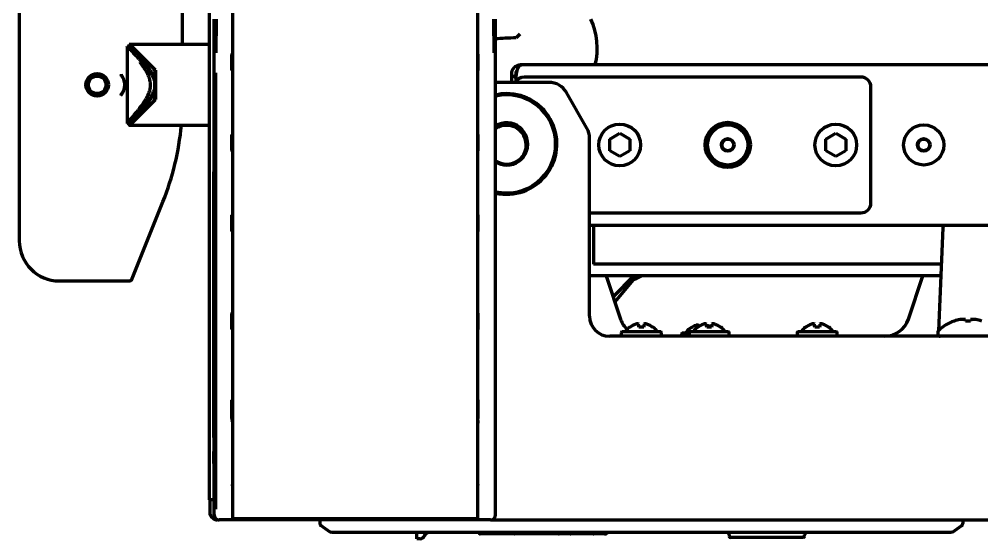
# Model space of a CAD drawing. Header units: inches. Extents: x -3055 to 7244, y 299 to 5591.
# Drawn here: x 2760.3 to 2951.9, y 373.9 to 477.2 of the extents above; entities that cross this region are included whole.
import ezdxf

# ---------------------------------------------------------------- set-up
doc = ezdxf.new("R2010")
doc.units = ezdxf.units.IN

msp = doc.modelspace()

# ---------------------------------------------------------------- linework, layer by layer
at = {"linetype": 'Continuous', "lineweight": 70}
for p, q in [((2802.74, 566.44), (2802.74, 379.64)), ((2851.49, 566.44), (2851.49, 379.64)), ((2760.32, 505.14), (2760.32, 433.12)), ((2792.82, 472.14), (2792.82, 505.14)), ((2798.12, 478.91), (2798.12, 381.64)), ((2799.12, 470.5), (2799.12, 477.18)), ((2799.48, 470.5), (2799.55, 477.18)), ((2854.69, 477.18), (2854.76, 470.5)), ((2855.12, 470.5), (2855.12, 477.18)), ((2781.82, 471.73), (2781.82, 456.54)), ((2782.32, 472.14), (2782.22, 472.14)), ((2787.42, 467.04), (2782.32, 472.14)), ((2798.12, 472.14), (2782.32, 472.14)), ((2787.02, 467.43), (2782.32, 472.14)), ((2802.65, 467.87), (2802.65, 469.41)), ((2851.59, 469.41), (2851.59, 467.87)), ((2855.12, 466.5), (2855.12, 470.5)), ((2860.18, 468.12), (2860.34, 468.12)), ((2860.37, 468.12), (2860.29, 468.12)), ((3628.86, 468.12), (2860.38, 468.12)), ((2787.32, 465.26), (2787.32, 466.14)), ((2787.42, 467.04), (2787.42, 461.24)), ((2799.12, 378.64), (2799.12, 466.5)), ((2799.46, 379.76), (2799.46, 466.5)), ((2855.12, 378.64), (2855.12, 466.5)), ((2858.32, 464.64), (2858.32, 465.69)), ((2859.12, 465.43), (2859.12, 465.97)), ((2927.82, 465.69), (2860.82, 465.69)), ((2787.32, 463.57), (2787.32, 464.7)), ((2865.74, 464.64), (2855.12, 464.64)), ((2859.12, 465.42), (2859.12, 464.74)), ((2929.82, 440.69), (2929.82, 463.69)), ((2787.32, 462.14), (2787.32, 463.01)), ((2873.28, 455.56), (2869.2, 462.64)), ((2782.32, 456.14), (2787.42, 461.24)), ((2782.32, 456.14), (2787.02, 460.84)), ((2782.22, 456.14), (2782.32, 456.14)), ((2782.32, 456.14), (2798.12, 456.14)), ((2877.82, 453.34), (2879.82, 454.5)), ((2879.82, 454.5), (2881.82, 453.34)), ((2920.82, 453.34), (2922.82, 454.5)), ((2922.82, 454.5), (2924.82, 453.34)), ((2802.65, 451.87), (2802.65, 453.41)), ((2851.59, 453.41), (2851.59, 451.87)), ((2873.82, 418.14), (2873.82, 453.56)), ((2877.82, 451.03), (2877.82, 453.34)), ((2881.82, 453.34), (2881.82, 451.03)), ((2920.82, 451.03), (2920.82, 453.34)), ((2924.82, 453.34), (2924.82, 451.03)), ((2879.82, 449.88), (2877.82, 451.03)), ((2881.82, 451.03), (2879.82, 449.88)), ((2922.82, 449.88), (2920.82, 451.03)), ((2924.82, 451.03), (2922.82, 449.88)), ((2799.01, 394.04), (2799.01, 446.86)), ((2782.81, 425.61), (2788.92, 440.87)), ((2873.82, 438.69), (2927.82, 438.69)), ((2802.65, 435.87), (2802.65, 437.41)), ((2851.59, 437.41), (2851.59, 435.87)), ((2873.83, 436.25), (3628.86, 436.25)), ((2874.62, 436.25), (2874.62, 430.69)), ((2944.12, 435.7), (2943.23, 415.24)), ((2874.62, 430.69), (2874.62, 428.49)), ((2943.81, 428.49), (2874.62, 428.49)), ((2943.71, 426.14), (2873.83, 426.14)), ((2877.11, 426.14), (2879.98, 417.55)), ((2882.62, 426.14), (2878.49, 422.01)), ((2883.14, 426.14), (2878.83, 420.99)), ((2937.26, 417.55), (2940.13, 426.14)), ((2768.31, 425.14), (2782.12, 425.14)), ((2802.65, 416.37), (2802.65, 417.91)), ((2851.59, 417.91), (2851.59, 416.37)), ((2881.79, 415.93), (2881.75, 415.93)), ((2886.49, 415.93), (2886.44, 415.93)), ((2893.79, 415.68), (2893.75, 415.68)), ((2895.29, 415.93), (2895.25, 415.93)), ((2895.6, 416.15), (2895.58, 416.32)), ((2899.99, 415.93), (2899.94, 415.93)), ((2916.79, 415.93), (2916.75, 415.93)), ((2921.49, 415.93), (2921.44, 415.93)), ((2946.37, 417.16), (2946.37, 417.18)), ((2948.62, 417.16), (2948.62, 417.48)), ((2949.62, 417.48), (2949.62, 417.16)), ((3617.12, 414.14), (2877.82, 414.14)), ((2880.12, 414.79), (2880.12, 414.39)), ((2887.97, 415.04), (2880.27, 415.04)), ((2888.12, 414.39), (2888.12, 414.79)), ((2892.12, 414.54), (2892.12, 414.14)), ((2893.62, 414.79), (2892.27, 414.79)), ((2893.62, 414.79), (2893.62, 414.39)), ((2901.47, 415.04), (2893.77, 415.04)), ((2901.62, 414.39), (2901.62, 414.79)), ((2915.12, 414.79), (2915.12, 414.39)), ((2922.97, 415.04), (2915.27, 415.04)), ((2923.12, 414.39), (2923.12, 414.79)), ((2943.12, 414.93), (2943.12, 414.64)), ((2943.19, 414.38), (2943.18, 414.14)), ((2802.65, 397.77), (2802.65, 400.62)), ((2851.59, 400.62), (2851.59, 397.77)), ((2802.74, 397.27), (2802.65, 397.37)), ((2799.12, 386.39), (2799.03, 391.21)), ((2799.12, 381.64), (2798.12, 381.64)), ((2798.24, 381.64), (2798.24, 379.05)), ((2802.74, 379.64), (2802.74, 377.84)), ((2851.49, 379.64), (2851.49, 377.84)), ((2798.54, 378.34), (2798.95, 377.93)), ((2799.84, 377.64), (2799.66, 377.64)), ((2799.84, 377.64), (2800.12, 377.64)), ((2854.12, 377.64), (2800.12, 377.64)), ((2851.49, 377.84), (2802.74, 377.84)), ((2820.12, 377.64), (2820.12, 376.9)), ((2854.13, 377.64), (3687.12, 377.64)), ((2948.12, 377.64), (2948.12, 376.9)), ((2822.19, 375.22), (2820.34, 376.49)), ((2946.05, 375.22), (2947.9, 376.49)), ((2824.12, 375.14), (2822.47, 375.14)), ((2944.12, 375.14), (2824.12, 375.14)), ((2839.42, 374.87), (2839.42, 375.14)), ((2839.42, 374.15), (2839.42, 374.87)), ((2839.42, 373.89), (2839.42, 374.15)), ((2840.06, 373.89), (2839.42, 373.89)), ((2840.99, 374.51), (2841.03, 374.59)), ((2841.02, 374.58), (2840.99, 374.51)), ((2855.64, 374.84), (2852.08, 374.84)), ((2858.85, 374.84), (2855.64, 374.84)), ((2862.59, 374.84), (2858.85, 374.84)), ((2863.79, 374.84), (2862.59, 374.84)), ((2867.78, 374.84), (2863.79, 374.84)), ((2869.93, 374.84), (2867.78, 374.84)), ((2874.68, 374.84), (2869.93, 374.84)), ((2876.82, 374.84), (2874.68, 374.84)), ((2901.62, 374.64), (2901.62, 374.39)), ((2916.37, 374.14), (2901.87, 374.14)), ((2916.62, 374.39), (2916.62, 374.64)), ((2945.76, 375.14), (2944.12, 375.14))]:
    msp.add_line(p, q, dxfattribs=at)
for centre, radius in [((2775.82, 464.14), 2.25), ((2775.82, 464.14), 1.75), ((2879.82, 452.19), 4.15), ((2901.32, 452.19), 4.5), ((2901.32, 452.19), 4), ((2922.82, 452.19), 4.15), ((2940.32, 452.19), 4), ((2901.32, 452.19), 1.25), ((2901.32, 452.19), 1.15), ((2940.32, 452.19), 1.25), ((2940.32, 452.19), 1.15)]:
    msp.add_circle(centre, radius, dxfattribs=at)
for centre, radius, start, end in [((2861.67, 471.39), 13.69, 346.2213, 25.1489), ((2860.82, 463.69), 2, 90, 151.6402), ((2863.12, 465.42), 4, 166.8963, 180), ((2927.82, 463.69), 2, 0, 90), ((2865.74, 460.64), 4, 30, 90), ((2857.32, 452.39), 10, 90, 102.7125), ((2857.32, 452.39), 10, 257.2931, 90), ((2857.32, 452.39), 9.75, 0, 103.0444), ((2738.32, 461.11), 54.5, 338.1986, 354.7602), ((2857.32, 452.39), 4.2, 270, 121.5844), ((2857.32, 452.39), 4, 270, 123.3619), ((2857.32, 452.19), 3.9, 331.2731, 124.335), ((2869.82, 453.56), 4, 0, 30), ((2857.32, 452.39), 9.75, 256.9556, 0), ((2901.32, 452.19), 4.5, 0, 13.2863), ((2857.32, 452.39), 4, 236.6325, 270), ((2857.32, 452.39), 4.2, 238.41, 270), ((2927.82, 440.69), 2, 270, 0), ((2945.62, 435.64), 1.5, 155.9613, 177.5), ((2877.82, 418.14), 4, 180, 270), ((2884.72, 419.14), 5, 198.4841, 226.8066), ((2884.12, 413.04), 3.74, 129.3791, 147.6759), ((2884.12, 413.04), 3.74, 32.3241, 50.6111), ((2896.12, 412.79), 3.74, 129.3791, 147.6759), ((2897.62, 413.04), 3.74, 129.3791, 147.6759), ((2897.62, 413.04), 3.74, 32.3241, 50.6111), ((2919.12, 413.04), 3.74, 129.3791, 147.6759), ((2919.12, 413.04), 3.74, 32.3241, 50.6111), ((2932.52, 419.14), 5, 270, 341.5159), ((2949.12, 409.19), 8.45, 108.9925, 133.7747), ((2949.12, 409.19), 8.44, 100.6622, 109.0271), ((2949.12, 409.19), 7.99, 86.4122, 93.5878), ((2949.12, 409.19), 8.44, 70.9729, 79.3378), ((2880.4, 414.79), 0.283, 118.0725, 180), ((2880.4, 414.39), 0.283, 180, 241.9275), ((2887.84, 414.79), 0.283, 0, 61.9275), ((2887.84, 414.39), 0.283, 298.0725, 0), ((2892.4, 414.54), 0.283, 118.0725, 180), ((2893.9, 414.79), 0.283, 118.0725, 180), ((2893.9, 414.39), 0.283, 180, 241.9275), ((2901.34, 414.79), 0.283, 0, 61.9275), ((2901.34, 414.39), 0.283, 298.0725, 0), ((2915.4, 414.79), 0.283, 118.0725, 180), ((2915.4, 414.39), 0.283, 180, 241.9275), ((2922.84, 414.79), 0.283, 0, 61.9275), ((2922.84, 414.39), 0.283, 298.0725, 0), ((2943.62, 414.93), 0.5, 133.7747, 180), ((2943.62, 414.64), 0.5, 180, 270), ((2799.24, 379.05), 1, 180, 225), ((2799.66, 378.64), 1, 225, 270), ((2820.62, 376.9), 0.5, 180, 235.7131), ((2947.62, 376.9), 0.5, 304.2869, 0), ((2822.47, 375.64), 0.5, 235.7131, 270), ((2840.06, 374.89), 1, 270, 337.9757), ((2841.92, 374.14), 1, 126.9617, 153.7693), ((2851.62, 374.89), 0.25, 23.5782, 90), ((2852.08, 375.09), 0.25, 203.5782, 270), ((2869.93, 375.09), 0.25, 270, 336.4218), ((2870.39, 374.89), 0.25, 90, 156.4218), ((2874.22, 374.89), 0.25, 23.5782, 90), ((2874.68, 375.09), 0.25, 203.5782, 270), ((2901.12, 374.64), 0.5, 0, 90), ((2901.87, 374.39), 0.25, 180, 270), ((2916.37, 374.39), 0.25, 270, 0), ((2917.12, 374.64), 0.5, 90, 180), ((2945.76, 375.64), 0.5, 270, 304.2869)]:
    msp.add_arc(centre, radius, start, end, dxfattribs=at)
for centre, major_axis, ratio, start_param, end_param in [((2862, 472.58), (10, 0.03), 0.096324, 1.849991, 2.329653), ((2860.07, 473.22), (2.07, 2.17), 0.265136, 1.360887, 1.694796), ((2781.08, 466.28), (-0.395, -0.307), 0.999595, 5.622872, 6.283185), ((2781.08, 461.99), (-0.395, 0.307), 0.999595, 0.000028, 0.660313), ((2803.01, 446.86), (3.46, -2), 0.999797, 3.435773, 3.665103), ((2768.33, 433.15), (-5.67, -5.67), 0.997265, 5.499157, 7.067214), ((2782.12, 425.89), (0.031, 0.75), 0.998627, 3.182793, 4.372709), ((2880.31, 433.15), (5.67, -5.67), 0.997265, 5.782902, 6.004169), ((2884.11, 413.01), (-3.62, 0.87), 0.997235, 5.247399, 5.62012), ((2883.86, 412.98), (-0.81, 3.6), 0.902278, 6.178468, 6.295334), ((2883.56, 412.98), (-0.38, 3.67), 0.420739, 6.027806, 6.144672), ((2883.82, 413.01), (-0.27, 3.72), 0.017407, 5.611261, 5.983982), ((2884.42, 413.01), (-0.27, -3.72), 0.017407, 3.440796, 3.813517), ((2884.67, 412.98), (-0.38, -3.67), 0.420739, 3.280106, 3.396972), ((2884.38, 412.98), (-0.81, -3.6), 0.902278, 3.129444, 3.24631), ((2884.12, 413.01), (-3.62, -0.87), 0.997235, 3.804658, 4.177379), ((2896.11, 412.76), (-3.62, 0.87), 0.997235, 5.247399, 5.62012), ((2895.86, 412.73), (-0.81, 3.6), 0.902278, 6.178468, 6.295334), ((2897.61, 413.01), (-3.62, 0.87), 0.997235, 5.247399, 5.62012), ((2895.56, 412.73), (-0.38, 3.67), 0.420739, 6.027806, 6.144672), ((2897.36, 412.98), (-0.81, 3.6), 0.902278, 6.178468, 6.295334), ((2897.06, 412.98), (-0.38, 3.67), 0.420739, 6.027806, 6.144672), ((2897.32, 413.01), (-0.27, 3.72), 0.017407, 5.611261, 5.983982), ((2896.12, 412.76), (-3.62, -0.87), 0.997235, 3.949751, 4.177379), ((2897.92, 413.01), (-0.27, -3.72), 0.017407, 3.440796, 3.813517), ((2898.17, 412.98), (-0.38, -3.67), 0.420739, 3.280106, 3.396972), ((2897.88, 412.98), (-0.81, -3.6), 0.902278, 3.129444, 3.24631), ((2897.62, 413.01), (-3.62, -0.87), 0.997235, 3.804658, 4.177379), ((2919.11, 413.01), (-3.62, 0.87), 0.997235, 5.247399, 5.62012), ((2918.86, 412.98), (-0.81, 3.6), 0.902278, 6.178468, 6.295334), ((2918.56, 412.98), (-0.38, 3.67), 0.420739, 6.027806, 6.144672), ((2918.82, 413.01), (-0.27, 3.72), 0.017407, 5.611261, 5.983982), ((2919.42, 413.01), (-0.27, -3.72), 0.017407, 3.440796, 3.813517), ((2919.67, 412.98), (-0.38, -3.67), 0.420739, 3.280106, 3.396972), ((2919.38, 412.98), (-0.81, -3.6), 0.902278, 3.129444, 3.24631), ((2919.12, 413.01), (-3.62, -0.87), 0.997235, 3.804658, 4.177379), ((2948.09, 409.19), (0, -8.32), 0.707107, 3.051363, 3.231822), ((2950.15, 409.19), (0, 8.32), 0.707107, 6.192956, 6.373415), ((2802.66, 397.78), (0, 0.707), 0.006171, 1.576967, 2.190511), ((2851.58, 397.78), (0, 0.707), 0.006171, 4.0925, 4.706218), ((2799.08, 394.04), (0, 4), 0.017455, 1.570796, 2.356194), ((2800.12, 378.64), (-0.707, -0.707), 0.999695, 5.497939, 7.068431), ((2854.12, 378.64), (0.707, -0.707), 0.999695, 5.497939, 7.068431), ((2858.67, 374.89), (0, 0.25), 0.381966, 5.123906, 6.283185), ((2858.85, 375.09), (0, 0.25), 0.381966, 1.982313, 3.141593), ((2876.82, 375.09), (0.544, 0), 0.459854, 4.712389, 5.871668), ((2877.81, 374.89), (0.544, 0), 0.459854, 1.570796, 2.730076)]:
    msp.add_ellipse(centre, major_axis=major_axis, ratio=ratio, start_param=start_param, end_param=end_param, dxfattribs=at)
for points, knots in [([(2787.32, 464.7), (2787.29, 464.84), (2787.25, 464.97), (2787.19, 465.17), (2787.16, 465.23), (2787.11, 465.36), (2787.09, 465.42), (2787, 465.6), (2786.94, 465.72), (2786.81, 465.96), (2786.75, 466.07), (2786.61, 466.29), (2786.54, 466.41), (2786.42, 466.57), (2786.39, 466.62), (2786.31, 466.73), (2786.27, 466.78), (2786.16, 466.94), (2786.08, 467.04), (2785.93, 467.25), (2785.85, 467.35), (2785.61, 467.64), (2785.45, 467.84), (2785.13, 468.21), (2784.97, 468.39), (2784.77, 468.62), (2784.73, 468.66), (2784.66, 468.75), (2784.54, 468.88), (2784.42, 469.01), (2784.19, 469.26), (2784.04, 469.42), (2783.75, 469.73), (2783.61, 469.88), (2783.34, 470.17), (2783.21, 470.31), (2782.95, 470.57), (2782.83, 470.69), (2782.61, 470.92), (2782.51, 471.03), (2782.37, 471.17), (2782.33, 471.22), (2782.26, 471.28), (2782.23, 471.32), (2782.2, 471.35), (2782.18, 471.37), (2782.17, 471.38), (2782.09, 471.46), (2782.03, 471.52), (2781.92, 471.63), (2781.89, 471.67), (2781.85, 471.71), (2781.84, 471.72), (2781.83, 471.73), (2781.82, 471.73), (2781.82, 471.73), (2781.82, 471.74), (2781.82, 471.74), (2781.82, 471.74), (2781.82, 471.74)], [0, 0, 0, 0, 0.031218, 0.031218, 0.046827, 0.046827, 0.062436, 0.062436, 0.093653, 0.093653, 0.124871, 0.124871, 0.156089, 0.156089, 0.171698, 0.171698, 0.187307, 0.187307, 0.218525, 0.218525, 0.249742, 0.249742, 0.312178, 0.312178, 0.374614, 0.374614, 0.390223, 0.390223, 0.405831, 0.437049, 0.437049, 0.499485, 0.499485, 0.561921, 0.561921, 0.624356, 0.624356, 0.686792, 0.686792, 0.749227, 0.749227, 0.780445, 0.780445, 0.796054, 0.803859, 0.803859, 0.811663, 0.811663, 0.874099, 0.874099, 0.936534, 0.936534, 0.967752, 0.967752, 0.983361, 0.983361, 0.99897, 0.99897, 1, 1, 1, 1]), ([(2787.32, 465.26), (2787.28, 465.39), (2787.23, 465.51), (2787.13, 465.75), (2787.07, 465.87), (2786.95, 466.1), (2786.89, 466.21), (2786.77, 466.44), (2786.7, 466.55), (2786.6, 466.71), (2786.57, 466.76), (2786.5, 466.87), (2786.46, 466.92), (2786.36, 467.08), (2786.29, 467.19), (2786.08, 467.49), (2785.93, 467.69), (2785.64, 468.08), (2785.49, 468.27), (2785.28, 468.55), (2785.2, 468.64), (2785.09, 468.78), (2785.06, 468.82), (2784.99, 468.91), (2784.95, 468.96), (2784.77, 469.18), (2784.63, 469.35), (2784.35, 469.68), (2784.22, 469.84), (2783.96, 470.15), (2783.83, 470.3), (2783.64, 470.51), (2783.58, 470.58), (2783.49, 470.69), (2783.46, 470.72), (2783.41, 470.79), (2783.38, 470.82), (2783.23, 470.98), (2783.13, 471.11), (2782.93, 471.33), (2782.84, 471.44), (2782.71, 471.58), (2782.67, 471.63), (2782.61, 471.69), (2782.6, 471.71), (2782.57, 471.74), (2782.56, 471.75), (2782.54, 471.77), (2782.47, 471.86), (2782.4, 471.93), (2782.31, 472.03), (2782.28, 472.07), (2782.24, 472.11), (2782.23, 472.12), (2782.23, 472.13), (2782.22, 472.13), (2782.22, 472.13), (2782.22, 472.14), (2782.22, 472.14), (2782.22, 472.14), (2782.22, 472.14)], [0, 0, 0, 0, 0.031212, 0.031212, 0.062424, 0.062424, 0.093636, 0.093636, 0.124848, 0.124848, 0.140454, 0.140454, 0.15606, 0.15606, 0.187272, 0.187272, 0.249696, 0.249696, 0.31212, 0.31212, 0.343332, 0.343332, 0.358938, 0.358938, 0.374544, 0.374544, 0.436967, 0.436967, 0.499391, 0.499391, 0.561815, 0.561815, 0.593027, 0.593027, 0.608633, 0.608633, 0.624239, 0.624239, 0.686663, 0.686663, 0.749087, 0.749087, 0.780299, 0.780299, 0.795905, 0.795905, 0.803708, 0.803708, 0.811511, 0.873935, 0.873935, 0.936359, 0.936359, 0.967571, 0.967571, 0.983177, 0.983177, 0.998783, 0.998783, 1, 1, 1, 1]), ([(2799.12, 466.5), (2799.12, 466.85), (2799.12, 467.2), (2799.12, 467.89), (2799.12, 468.23), (2799.12, 468.73), (2799.12, 468.9), (2799.12, 469.15), (2799.12, 469.23), (2799.12, 469.39), (2799.12, 469.47), (2799.12, 469.88), (2799.12, 470.19), (2799.12, 470.5)], [0, 0, 0, 0, 0.25, 0.25, 0.5, 0.5, 0.625, 0.625, 0.6875, 0.6875, 0.75, 0.75, 1, 1, 1, 1]), ([(2802.65, 469.41), (2802.65, 469.45), (2802.65, 469.49), (2802.65, 469.58), (2802.65, 469.62), (2802.65, 469.7), (2802.65, 469.74), (2802.65, 469.81), (2802.65, 469.85), (2802.65, 469.9), (2802.65, 469.92), (2802.65, 469.95), (2802.65, 469.97), (2802.65, 470.02), (2802.65, 470.05), (2802.65, 470.12), (2802.65, 470.16), (2802.66, 470.22), (2802.66, 470.24), (2802.66, 470.25), (2802.66, 470.26), (2802.66, 470.27)], [0, 0, 0, 0, 0.125, 0.125, 0.25, 0.25, 0.375, 0.375, 0.5, 0.5, 0.5625, 0.5625, 0.625, 0.625, 0.75, 0.75, 0.875, 0.9375, 0.96875, 0.96875, 1, 1, 1, 1]), ([(2851.58, 470.27), (2851.58, 470.26), (2851.58, 470.25), (2851.58, 470.24), (2851.58, 470.22), (2851.58, 470.16), (2851.58, 470.12), (2851.58, 470.05), (2851.58, 470.02), (2851.58, 469.97), (2851.58, 469.95), (2851.58, 469.92), (2851.58, 469.9), (2851.58, 469.85), (2851.58, 469.81), (2851.59, 469.74), (2851.59, 469.7), (2851.59, 469.62), (2851.59, 469.58), (2851.59, 469.49), (2851.59, 469.45), (2851.59, 469.41)], [0, 0, 0, 0, 0.03125, 0.03125, 0.0625, 0.125, 0.25, 0.25, 0.375, 0.375, 0.4375, 0.4375, 0.5, 0.5, 0.625, 0.625, 0.75, 0.75, 0.875, 0.875, 1, 1, 1, 1]), ([(2782.35, 457.17), (2782.35, 457.17), (2782.35, 457.17), (2782.38, 457.2), (2782.41, 457.24), (2782.48, 457.32), (2782.5, 457.35), (2782.54, 457.39), (2782.56, 457.41), (2782.59, 457.44), (2782.6, 457.46), (2782.68, 457.56), (2782.76, 457.64), (2782.92, 457.83), (2783.01, 457.93), (2783.13, 458.08), (2783.15, 458.1), (2783.2, 458.16), (2783.23, 458.19), (2783.3, 458.28), (2783.35, 458.35), (2783.51, 458.54), (2783.62, 458.68), (2783.85, 458.96), (2783.97, 459.11), (2784.15, 459.34), (2784.22, 459.42), (2784.31, 459.54), (2784.34, 459.58), (2784.4, 459.66), (2784.43, 459.7), (2784.59, 459.91), (2784.72, 460.09), (2784.97, 460.44), (2785.09, 460.62), (2785.34, 461), (2785.46, 461.19), (2785.63, 461.5), (2785.69, 461.6), (2785.77, 461.76), (2785.8, 461.81), (2785.85, 461.92), (2785.88, 461.97), (2785.96, 462.13), (2786.01, 462.24), (2786.1, 462.46), (2786.14, 462.58), (2786.22, 462.81), (2786.26, 462.92), (2786.3, 463.07), (2786.31, 463.1), (2786.33, 463.16), (2786.35, 463.25), (2786.37, 463.34), (2786.4, 463.53), (2786.42, 463.65), (2786.44, 463.89), (2786.45, 464.02), (2786.45, 464.17), (2786.45, 464.21), (2786.44, 464.27), (2786.44, 464.3), (2786.44, 464.39), (2786.42, 464.58), (2786.4, 464.76), (2786.35, 465.01), (2786.32, 465.13), (2786.27, 465.3), (2786.26, 465.36), (2786.23, 465.45), (2786.22, 465.48), (2786.2, 465.54), (2786.15, 465.68), (2786.09, 465.82), (2786, 466.05), (2785.95, 466.15), (2785.85, 466.37), (2785.8, 466.47), (2785.68, 466.68), (2785.63, 466.78), (2785.54, 466.93), (2785.51, 466.98), (2785.45, 467.08), (2785.42, 467.13), (2785.33, 467.28), (2785.27, 467.38), (2785.08, 467.66), (2784.96, 467.84), (2784.71, 468.19), (2784.58, 468.37), (2784.44, 468.56), (2784.42, 468.59), (2784.4, 468.62)], [0, 0, 0, 0, 0.001036, 0.001036, 0.046089, 0.046089, 0.068616, 0.068616, 0.079879, 0.079879, 0.091143, 0.091143, 0.136196, 0.136196, 0.181249, 0.181249, 0.192512, 0.192512, 0.203775, 0.203775, 0.226302, 0.226302, 0.271355, 0.271355, 0.316408, 0.316408, 0.338935, 0.338935, 0.350198, 0.350198, 0.361462, 0.361462, 0.406515, 0.406515, 0.451568, 0.451568, 0.496621, 0.496621, 0.519148, 0.519148, 0.530411, 0.530411, 0.541674, 0.541674, 0.564201, 0.564201, 0.586727, 0.586727, 0.609254, 0.609254, 0.614886, 0.614886, 0.620517, 0.631781, 0.631781, 0.654307, 0.654307, 0.676834, 0.676834, 0.682465, 0.682465, 0.688097, 0.688097, 0.69936, 0.721887, 0.721887, 0.744413, 0.744413, 0.755677, 0.755677, 0.761308, 0.761308, 0.76694, 0.789467, 0.789467, 0.811993, 0.811993, 0.83452, 0.83452, 0.857046, 0.857046, 0.86831, 0.86831, 0.879573, 0.879573, 0.902099, 0.902099, 0.947153, 0.947153, 0.992206, 0.992206, 1, 1, 1, 1]), ([(2787.32, 466.14), (2787.32, 466.25), (2787.32, 466.37), (2787.31, 466.54), (2787.3, 466.59), (2787.29, 466.7), (2787.28, 466.76), (2787.26, 466.87), (2787.25, 466.92), (2787.23, 467.01), (2787.23, 467.03), (2787.21, 467.09), (2787.2, 467.11), (2787.18, 467.17), (2787.17, 467.19), (2787.15, 467.24), (2787.14, 467.27), (2787.12, 467.31), (2787.11, 467.32), (2787.1, 467.34), (2787.09, 467.35), (2787.06, 467.39), (2787.04, 467.41), (2787.02, 467.43)], [0, 0, 0, 0, 0.25, 0.25, 0.375, 0.375, 0.5, 0.5, 0.625, 0.625, 0.6875, 0.6875, 0.75, 0.75, 0.8125, 0.8125, 0.875, 0.875, 0.90625, 0.90625, 0.9375, 0.9375, 1, 1, 1, 1]), ([(2802.66, 467), (2802.66, 467.01), (2802.66, 467.02), (2802.66, 467.03), (2802.66, 467.06), (2802.65, 467.11), (2802.65, 467.15), (2802.65, 467.22), (2802.65, 467.25), (2802.65, 467.3), (2802.65, 467.32), (2802.65, 467.35), (2802.65, 467.37), (2802.65, 467.42), (2802.65, 467.46), (2802.65, 467.54), (2802.65, 467.57), (2802.65, 467.66), (2802.65, 467.7), (2802.65, 467.78), (2802.65, 467.82), (2802.65, 467.87)], [0, 0, 0, 0, 0.03125, 0.03125, 0.0625, 0.125, 0.25, 0.25, 0.375, 0.375, 0.4375, 0.4375, 0.5, 0.5, 0.625, 0.625, 0.75, 0.75, 0.875, 0.875, 1, 1, 1, 1]), ([(2851.59, 467.87), (2851.59, 467.82), (2851.59, 467.78), (2851.59, 467.7), (2851.59, 467.66), (2851.59, 467.57), (2851.59, 467.54), (2851.58, 467.46), (2851.58, 467.42), (2851.58, 467.37), (2851.58, 467.35), (2851.58, 467.32), (2851.58, 467.3), (2851.58, 467.25), (2851.58, 467.22), (2851.58, 467.15), (2851.58, 467.11), (2851.58, 467.06), (2851.58, 467.03), (2851.58, 467.02), (2851.58, 467.01), (2851.58, 467)], [0, 0, 0, 0, 0.125, 0.125, 0.25, 0.25, 0.375, 0.375, 0.5, 0.5, 0.5625, 0.5625, 0.625, 0.625, 0.75, 0.75, 0.875, 0.9375, 0.96875, 0.96875, 1, 1, 1, 1]), ([(2858.32, 466.32), (2858.32, 466.33), (2858.32, 466.35), (2858.32, 466.37), (2858.32, 466.39), (2858.32, 466.41), (2858.32, 466.43), (2858.32, 466.45), (2858.32, 466.47), (2858.33, 466.5), (2858.33, 466.52), (2858.33, 466.54), (2858.33, 466.56), (2858.34, 466.58), (2858.34, 466.6), (2858.34, 466.62), (2858.35, 466.64), (2858.35, 466.66), (2858.35, 466.68), (2858.36, 466.7), (2858.36, 466.72), (2858.37, 466.74), (2858.37, 466.76), (2858.38, 466.78), (2858.38, 466.8), (2858.39, 466.82), (2858.4, 466.84), (2858.4, 466.86), (2858.41, 466.88), (2858.41, 466.9), (2858.42, 466.92), (2858.43, 466.94), (2858.43, 466.96), (2858.44, 466.98), (2858.45, 467), (2858.46, 467.02), (2858.47, 467.04), (2858.47, 467.06), (2858.48, 467.08), (2858.49, 467.09), (2858.5, 467.11), (2858.51, 467.13), (2858.52, 467.15), (2858.53, 467.17), (2858.54, 467.18), (2858.55, 467.2), (2858.56, 467.22), (2858.57, 467.24), (2858.58, 467.25), (2858.59, 467.27), (2858.6, 467.29), (2858.61, 467.3), (2858.62, 467.32), (2858.63, 467.34), (2858.64, 467.35), (2858.65, 467.37), (2858.66, 467.39), (2858.68, 467.4), (2858.69, 467.42), (2858.7, 467.43), (2858.71, 467.45), (2858.73, 467.46), (2858.74, 467.48), (2858.75, 467.49), (2858.76, 467.51), (2858.78, 467.52), (2858.79, 467.54), (2858.81, 467.56), (2858.84, 467.59), (2858.87, 467.62), (2858.91, 467.66), (2858.94, 467.69), (2858.98, 467.72), (2859.02, 467.75), (2859.05, 467.78), (2859.09, 467.8), (2859.13, 467.83), (2859.17, 467.85), (2859.21, 467.88), (2859.25, 467.9), (2859.29, 467.92), (2859.33, 467.94), (2859.37, 467.96), (2859.41, 467.98), (2859.45, 468), (2859.49, 468.01), (2859.53, 468.03), (2859.57, 468.04), (2859.61, 468.05), (2859.65, 468.06), (2859.69, 468.07), (2859.73, 468.08), (2859.77, 468.09), (2859.81, 468.1), (2859.85, 468.1), (2859.89, 468.11), (2859.93, 468.12), (2859.97, 468.12), (2859.99, 468.12), (2860.01, 468.12)], [0, 0, 0, 0, 0.007389, 0.014772, 0.022148, 0.029517, 0.036879, 0.044235, 0.051584, 0.058927, 0.066263, 0.073593, 0.080917, 0.088234, 0.095545, 0.102851, 0.11015, 0.117443, 0.12473, 0.132011, 0.139286, 0.146556, 0.15382, 0.161078, 0.16833, 0.175578, 0.182819, 0.190055, 0.197286, 0.204512, 0.211732, 0.218948, 0.226158, 0.233363, 0.240563, 0.247758, 0.254949, 0.262134, 0.269315, 0.276492, 0.283663, 0.29083, 0.297993, 0.305151, 0.312305, 0.319455, 0.326601, 0.333742, 0.340879, 0.348012, 0.355142, 0.362267, 0.369389, 0.376507, 0.383621, 0.390731, 0.397838, 0.404942, 0.412042, 0.419138, 0.426232, 0.433322, 0.440409, 0.447493, 0.454573, 0.461651, 0.468726, 0.475798, 0.493613, 0.511357, 0.529031, 0.546636, 0.564173, 0.581643, 0.599048, 0.616388, 0.633665, 0.650879, 0.668031, 0.685123, 0.702157, 0.719132, 0.73605, 0.752913, 0.769721, 0.786476, 0.803179, 0.819831, 0.836433, 0.852987, 0.869493, 0.885954, 0.90237, 0.918742, 0.935073, 0.951363, 0.967613, 0.983825, 1, 1, 1, 1]), ([(2860.29, 468.12), (2860.29, 468.12), (2860.28, 468.12), (2860.26, 468.12), (2860.25, 468.12), (2860.23, 468.11), (2860.22, 468.11), (2860.21, 468.11), (2860.19, 468.11), (2860.18, 468.1), (2860.17, 468.1), (2860.15, 468.1), (2860.14, 468.09), (2860.12, 468.09), (2860.11, 468.08), (2860.1, 468.08), (2860.08, 468.07), (2860.07, 468.07), (2860.06, 468.06), (2860.05, 468.06), (2860.03, 468.05), (2860.02, 468.05), (2860.01, 468.04), (2859.99, 468.03), (2859.98, 468.02), (2859.97, 468.02), (2859.95, 468.01), (2859.94, 468), (2859.93, 467.99), (2859.92, 467.98), (2859.9, 467.97), (2859.89, 467.96), (2859.86, 467.93), (2859.8, 467.88), (2859.72, 467.78), (2859.65, 467.68), (2859.58, 467.56), (2859.52, 467.43), (2859.46, 467.29), (2859.41, 467.14), (2859.38, 467.02), (2859.35, 466.94), (2859.34, 466.9), (2859.33, 466.86), (2859.32, 466.82), (2859.31, 466.78), (2859.3, 466.74), (2859.3, 466.7), (2859.29, 466.66), (2859.28, 466.62), (2859.27, 466.58), (2859.26, 466.53), (2859.25, 466.49), (2859.24, 466.45), (2859.24, 466.41), (2859.23, 466.37), (2859.22, 466.34), (2859.22, 466.32)], [0, 0, 0, 0, 0.008318, 0.016663, 0.025033, 0.033431, 0.041855, 0.050306, 0.058784, 0.067289, 0.075822, 0.084383, 0.092972, 0.101589, 0.110234, 0.118908, 0.12761, 0.136341, 0.145102, 0.153891, 0.16271, 0.171559, 0.180437, 0.189346, 0.198284, 0.207253, 0.216253, 0.225283, 0.234343, 0.243435, 0.252558, 0.261712, 0.270898, 0.334721, 0.398233, 0.461488, 0.524538, 0.583363, 0.643194, 0.704072, 0.766035, 0.780791, 0.795527, 0.810243, 0.82494, 0.839619, 0.85428, 0.868923, 0.883549, 0.898159, 0.912752, 0.92733, 0.941892, 0.95644, 0.970973, 0.985493, 1, 1, 1, 1]), ([(2860.18, 468.12), (2860.15, 468.12), (2860.12, 468.13), (2860.07, 468.12), (2860.04, 468.12), (2860.01, 468.12)], [0, 0, 0, 0, 0.5, 0.5, 1, 1, 1, 1]), ([(2780.51, 462.09), (2780.64, 462.23), (2780.76, 462.38), (2780.96, 462.69), (2781.04, 462.86), (2781.18, 463.21), (2781.23, 463.39), (2781.3, 463.76), (2781.32, 463.95), (2781.32, 464.32), (2781.3, 464.51), (2781.23, 464.88), (2781.18, 465.06), (2781.04, 465.41), (2780.96, 465.58), (2780.76, 465.89), (2780.64, 466.04), (2780.51, 466.18)], [0, 0, 0, 0, 0.125, 0.125, 0.25, 0.25, 0.375, 0.375, 0.5, 0.5, 0.625, 0.625, 0.75, 0.75, 0.875, 0.875, 1, 1, 1, 1]), ([(2781.06, 465.35), (2781.05, 465.37), (2781.04, 465.39), (2781.01, 465.46), (2780.99, 465.5), (2780.96, 465.56), (2780.95, 465.57), (2780.93, 465.61), (2780.92, 465.63), (2780.89, 465.68), (2780.87, 465.71), (2780.84, 465.77), (2780.82, 465.79), (2780.79, 465.83), (2780.79, 465.84), (2780.77, 465.86), (2780.76, 465.87), (2780.74, 465.9), (2780.73, 465.92), (2780.71, 465.94), (2780.7, 465.95), (2780.7, 465.97), (2780.69, 465.97), (2780.69, 465.97), (2780.69, 465.97), (2780.69, 465.98)], [0, 0, 0, 0, 0.063287, 0.063287, 0.180376, 0.180376, 0.23892, 0.23892, 0.297465, 0.297465, 0.414554, 0.414554, 0.531643, 0.531643, 0.590188, 0.590188, 0.648733, 0.648733, 0.765822, 0.765822, 0.882911, 0.882911, 0.941455, 0.941455, 1, 1, 1, 1]), ([(2859.35, 466.96), (2859.35, 466.96), (2859.34, 466.95), (2859.33, 466.94), (2859.32, 466.93), (2859.32, 466.92), (2859.31, 466.91), (2859.3, 466.9), (2859.29, 466.89), (2859.28, 466.88), (2859.28, 466.87), (2859.27, 466.85), (2859.26, 466.84), (2859.26, 466.83), (2859.25, 466.82), (2859.24, 466.81), (2859.24, 466.79), (2859.23, 466.78), (2859.22, 466.77), (2859.22, 466.76), (2859.21, 466.74), (2859.21, 466.73), (2859.2, 466.72), (2859.19, 466.71), (2859.19, 466.69), (2859.18, 466.68), (2859.18, 466.67), (2859.17, 466.65), (2859.17, 466.64), (2859.16, 466.63), (2859.16, 466.61), (2859.16, 466.6), (2859.15, 466.58), (2859.15, 466.57), (2859.15, 466.56), (2859.14, 466.54), (2859.14, 466.53), (2859.14, 466.51), (2859.13, 466.5), (2859.13, 466.49), (2859.13, 466.47), (2859.13, 466.46), (2859.13, 466.44), (2859.12, 466.43), (2859.12, 466.41), (2859.12, 466.4), (2859.12, 466.38), (2859.12, 466.37), (2859.12, 466.35), (2859.12, 466.34), (2859.12, 466.33), (2859.12, 466.32)], [0, 0, 0, 0, 0.016179, 0.037049, 0.057892, 0.07871, 0.099503, 0.120273, 0.141018, 0.161741, 0.182442, 0.203122, 0.22378, 0.244419, 0.265037, 0.285637, 0.306219, 0.326783, 0.347331, 0.367862, 0.388378, 0.408878, 0.429365, 0.449838, 0.470299, 0.490747, 0.511183, 0.531609, 0.552025, 0.572431, 0.592829, 0.613219, 0.633601, 0.653976, 0.674346, 0.69471, 0.715069, 0.735425, 0.755777, 0.776127, 0.796474, 0.816821, 0.837167, 0.857513, 0.877861, 0.898209, 0.91856, 0.938914, 0.959271, 0.979633, 1, 1, 1, 1]), ([(2780.69, 462.3), (2780.69, 462.3), (2780.69, 462.3), (2780.69, 462.3), (2780.7, 462.31), (2780.7, 462.32), (2780.71, 462.33), (2780.73, 462.35), (2780.73, 462.35), (2780.74, 462.37), (2780.75, 462.38), (2780.77, 462.41), (2780.79, 462.43), (2780.82, 462.48), (2780.84, 462.5), (2780.86, 462.55), (2780.87, 462.56), (2780.89, 462.59), (2780.9, 462.61), (2780.93, 462.66), (2780.95, 462.7), (2780.98, 462.75), (2780.99, 462.77), (2781.01, 462.81), (2781.02, 462.83), (2781.07, 462.94), (2781.11, 463.03), (2781.16, 463.18), (2781.18, 463.23), (2781.21, 463.34), (2781.23, 463.39), (2781.26, 463.56), (2781.28, 463.67), (2781.3, 463.81), (2781.3, 463.84), (2781.31, 463.9), (2781.31, 463.93), (2781.32, 463.99), (2781.32, 464.02), (2781.32, 464.05)], [0, 0, 0, 0, 0.032242, 0.032242, 0.064485, 0.064485, 0.12897, 0.12897, 0.161212, 0.161212, 0.193455, 0.193455, 0.25794, 0.25794, 0.322425, 0.322425, 0.354667, 0.354667, 0.38691, 0.38691, 0.451394, 0.451394, 0.483637, 0.483637, 0.515879, 0.515879, 0.644849, 0.644849, 0.709334, 0.709334, 0.773819, 0.773819, 0.902789, 0.902789, 0.935031, 0.935031, 0.967274, 0.967274, 1, 1, 1, 1]), ([(2781.82, 456.54), (2781.82, 456.54), (2781.82, 456.54), (2781.82, 456.54), (2781.83, 456.54), (2781.83, 456.55), (2781.84, 456.56), (2781.88, 456.6), (2781.92, 456.64), (2782, 456.72), (2782.03, 456.75), (2782.07, 456.8), (2782.09, 456.81), (2782.13, 456.85), (2782.14, 456.87), (2782.24, 456.96), (2782.32, 457.05), (2782.51, 457.24), (2782.61, 457.35), (2782.75, 457.49), (2782.78, 457.52), (2782.84, 457.58), (2782.93, 457.67), (2783.02, 457.77), (2783.21, 457.97), (2783.34, 458.1), (2783.61, 458.39), (2783.75, 458.54), (2783.97, 458.78), (2784.05, 458.86), (2784.16, 458.98), (2784.2, 459.02), (2784.27, 459.1), (2784.31, 459.14), (2784.39, 459.23), (2784.43, 459.27), (2784.51, 459.36), (2784.54, 459.4), (2784.66, 459.53), (2784.74, 459.62), (2784.98, 459.89), (2785.14, 460.07), (2785.45, 460.44), (2785.61, 460.63), (2785.85, 460.93), (2785.93, 461.03), (2786.08, 461.23), (2786.16, 461.33), (2786.31, 461.54), (2786.39, 461.64), (2786.53, 461.86), (2786.6, 461.97), (2786.71, 462.14), (2786.74, 462.2), (2786.8, 462.29), (2786.81, 462.32), (2786.85, 462.37), (2786.86, 462.4), (2786.94, 462.55), (2787, 462.67), (2787.11, 462.92), (2787.17, 463.04), (2787.25, 463.3), (2787.29, 463.43), (2787.32, 463.57)], [0, 0, 0, 0, 0.015287, 0.015287, 0.030917, 0.030917, 0.062178, 0.062178, 0.124699, 0.124699, 0.15596, 0.15596, 0.17159, 0.17159, 0.187221, 0.187221, 0.249742, 0.249742, 0.312264, 0.312264, 0.327894, 0.327894, 0.343524, 0.374785, 0.374785, 0.437307, 0.437307, 0.499828, 0.499828, 0.531089, 0.531089, 0.546719, 0.546719, 0.56235, 0.56235, 0.57798, 0.57798, 0.59361, 0.59361, 0.624871, 0.624871, 0.687393, 0.687393, 0.749914, 0.749914, 0.781175, 0.781175, 0.812436, 0.812436, 0.843696, 0.843696, 0.874957, 0.874957, 0.890587, 0.890587, 0.898403, 0.898403, 0.906218, 0.906218, 0.937479, 0.937479, 0.968739, 0.968739, 1, 1, 1, 1]), ([(2787.32, 465.26), (2787.32, 465.17), (2787.32, 465.08), (2787.32, 464.89), (2787.32, 464.8), (2787.32, 464.7)], [0, 0, 0, 0, 0.5, 0.5, 1, 1, 1, 1]), ([(2787.32, 463.57), (2787.32, 463.47), (2787.32, 463.38), (2787.32, 463.19), (2787.32, 463.1), (2787.32, 463.01)], [0, 0, 0, 0, 0.5, 0.5, 1, 1, 1, 1]), ([(2782.28, 456.2), (2782.27, 456.19), (2782.26, 456.18), (2782.24, 456.16), (2782.23, 456.15), (2782.22, 456.14), (2782.22, 456.14), (2782.22, 456.14), (2782.22, 456.14), (2782.22, 456.14), (2782.22, 456.14), (2782.22, 456.14), (2782.22, 456.14), (2782.23, 456.15), (2782.24, 456.16), (2782.28, 456.2), (2782.31, 456.24), (2782.38, 456.32), (2782.4, 456.34), (2782.45, 456.39), (2782.46, 456.41), (2782.49, 456.44), (2782.51, 456.46), (2782.59, 456.55), (2782.67, 456.64), (2782.83, 456.83), (2782.93, 456.94), (2783.05, 457.08), (2783.08, 457.11), (2783.13, 457.17), (2783.16, 457.2), (2783.24, 457.29), (2783.29, 457.35), (2783.46, 457.55), (2783.58, 457.68), (2783.83, 457.97), (2783.95, 458.12), (2784.22, 458.43), (2784.35, 458.59), (2784.56, 458.84), (2784.63, 458.93), (2784.74, 459.06), (2784.78, 459.1), (2784.85, 459.19), (2784.88, 459.23), (2785.06, 459.45), (2785.21, 459.64), (2785.5, 460), (2785.64, 460.19), (2785.93, 460.58), (2786.07, 460.78), (2786.29, 461.08), (2786.36, 461.19), (2786.49, 461.39), (2786.56, 461.5), (2786.7, 461.72), (2786.76, 461.83), (2786.86, 461.99), (2786.89, 462.05), (2786.95, 462.17), (2786.98, 462.22), (2787.07, 462.4), (2787.12, 462.52), (2787.23, 462.76), (2787.28, 462.88), (2787.32, 463.01)], [0, 0, 0, 0, 0.018362, 0.018362, 0.047234, 0.047234, 0.06167, 0.06167, 0.076106, 0.076106, 0.090542, 0.090542, 0.104977, 0.104977, 0.133849, 0.133849, 0.191593, 0.191593, 0.220464, 0.220464, 0.2349, 0.2349, 0.249336, 0.249336, 0.307079, 0.307079, 0.364823, 0.364823, 0.379259, 0.379259, 0.393694, 0.393694, 0.422566, 0.422566, 0.48031, 0.48031, 0.538053, 0.538053, 0.595796, 0.595796, 0.624668, 0.624668, 0.639104, 0.639104, 0.65354, 0.65354, 0.711283, 0.711283, 0.769026, 0.769026, 0.82677, 0.82677, 0.855642, 0.855642, 0.884513, 0.884513, 0.913385, 0.913385, 0.927821, 0.927821, 0.942257, 0.942257, 0.971128, 0.971128, 1, 1, 1, 1]), ([(2787.02, 460.84), (2787.04, 460.86), (2787.06, 460.88), (2787.1, 460.93), (2787.11, 460.95), (2787.13, 460.99), (2787.14, 461), (2787.15, 461.03), (2787.16, 461.04), (2787.17, 461.08), (2787.18, 461.1), (2787.21, 461.18), (2787.23, 461.24), (2787.25, 461.34), (2787.26, 461.4), (2787.28, 461.51), (2787.29, 461.57), (2787.3, 461.68), (2787.31, 461.74), (2787.32, 461.91), (2787.32, 462.02), (2787.32, 462.14)], [0, 0, 0, 0, 0.0625, 0.0625, 0.125, 0.125, 0.15625, 0.15625, 0.1875, 0.1875, 0.25, 0.25, 0.375, 0.375, 0.5, 0.5, 0.625, 0.625, 0.75, 0.75, 1, 1, 1, 1]), ([(2802.65, 453.41), (2802.65, 453.45), (2802.65, 453.49), (2802.65, 453.58), (2802.65, 453.62), (2802.65, 453.7), (2802.65, 453.74), (2802.65, 453.81), (2802.65, 453.85), (2802.65, 453.9), (2802.65, 453.92), (2802.65, 453.95), (2802.65, 453.97), (2802.65, 454.02), (2802.65, 454.05), (2802.65, 454.12), (2802.65, 454.16), (2802.66, 454.22), (2802.66, 454.24), (2802.66, 454.25), (2802.66, 454.26), (2802.66, 454.27)], [0, 0, 0, 0, 0.125, 0.125, 0.25, 0.25, 0.375, 0.375, 0.5, 0.5, 0.5625, 0.5625, 0.625, 0.625, 0.75, 0.75, 0.875, 0.9375, 0.96875, 0.96875, 1, 1, 1, 1]), ([(2851.58, 454.27), (2851.58, 454.26), (2851.58, 454.25), (2851.58, 454.24), (2851.58, 454.22), (2851.58, 454.16), (2851.58, 454.12), (2851.58, 454.05), (2851.58, 454.02), (2851.58, 453.97), (2851.58, 453.95), (2851.58, 453.92), (2851.58, 453.9), (2851.58, 453.85), (2851.58, 453.81), (2851.59, 453.74), (2851.59, 453.7), (2851.59, 453.62), (2851.59, 453.58), (2851.59, 453.49), (2851.59, 453.45), (2851.59, 453.41)], [0, 0, 0, 0, 0.03125, 0.03125, 0.0625, 0.125, 0.25, 0.25, 0.375, 0.375, 0.4375, 0.4375, 0.5, 0.5, 0.625, 0.625, 0.75, 0.75, 0.875, 0.875, 1, 1, 1, 1]), ([(2802.66, 451), (2802.66, 451.01), (2802.66, 451.02), (2802.66, 451.03), (2802.66, 451.06), (2802.65, 451.11), (2802.65, 451.15), (2802.65, 451.22), (2802.65, 451.25), (2802.65, 451.3), (2802.65, 451.32), (2802.65, 451.35), (2802.65, 451.37), (2802.65, 451.42), (2802.65, 451.46), (2802.65, 451.54), (2802.65, 451.57), (2802.65, 451.66), (2802.65, 451.7), (2802.65, 451.78), (2802.65, 451.82), (2802.65, 451.87)], [0, 0, 0, 0, 0.03125, 0.03125, 0.0625, 0.125, 0.25, 0.25, 0.375, 0.375, 0.4375, 0.4375, 0.5, 0.5, 0.625, 0.625, 0.75, 0.75, 0.875, 0.875, 1, 1, 1, 1]), ([(2851.59, 451.87), (2851.59, 451.82), (2851.59, 451.78), (2851.59, 451.7), (2851.59, 451.66), (2851.59, 451.57), (2851.59, 451.54), (2851.58, 451.46), (2851.58, 451.42), (2851.58, 451.37), (2851.58, 451.35), (2851.58, 451.32), (2851.58, 451.3), (2851.58, 451.25), (2851.58, 451.22), (2851.58, 451.15), (2851.58, 451.11), (2851.58, 451.06), (2851.58, 451.03), (2851.58, 451.02), (2851.58, 451.01), (2851.58, 451)], [0, 0, 0, 0, 0.125, 0.125, 0.25, 0.25, 0.375, 0.375, 0.5, 0.5, 0.5625, 0.5625, 0.625, 0.625, 0.75, 0.75, 0.875, 0.9375, 0.96875, 0.96875, 1, 1, 1, 1]), ([(2802.65, 437.41), (2802.65, 437.45), (2802.65, 437.49), (2802.65, 437.58), (2802.65, 437.62), (2802.65, 437.7), (2802.65, 437.74), (2802.65, 437.81), (2802.65, 437.85), (2802.65, 437.9), (2802.65, 437.92), (2802.65, 437.95), (2802.65, 437.97), (2802.65, 438.02), (2802.65, 438.05), (2802.65, 438.12), (2802.65, 438.16), (2802.66, 438.22), (2802.66, 438.24), (2802.66, 438.25), (2802.66, 438.26), (2802.66, 438.27)], [0, 0, 0, 0, 0.125, 0.125, 0.25, 0.25, 0.375, 0.375, 0.5, 0.5, 0.5625, 0.5625, 0.625, 0.625, 0.75, 0.75, 0.875, 0.9375, 0.96875, 0.96875, 1, 1, 1, 1]), ([(2851.58, 438.27), (2851.58, 438.26), (2851.58, 438.25), (2851.58, 438.24), (2851.58, 438.22), (2851.58, 438.16), (2851.58, 438.12), (2851.58, 438.05), (2851.58, 438.02), (2851.58, 437.97), (2851.58, 437.95), (2851.58, 437.92), (2851.58, 437.9), (2851.58, 437.85), (2851.58, 437.81), (2851.59, 437.74), (2851.59, 437.7), (2851.59, 437.62), (2851.59, 437.58), (2851.59, 437.49), (2851.59, 437.45), (2851.59, 437.41)], [0, 0, 0, 0, 0.03125, 0.03125, 0.0625, 0.125, 0.25, 0.25, 0.375, 0.375, 0.4375, 0.4375, 0.5, 0.5, 0.625, 0.625, 0.75, 0.75, 0.875, 0.875, 1, 1, 1, 1]), ([(2802.66, 435), (2802.66, 435.01), (2802.66, 435.02), (2802.66, 435.03), (2802.66, 435.06), (2802.65, 435.11), (2802.65, 435.15), (2802.65, 435.22), (2802.65, 435.25), (2802.65, 435.3), (2802.65, 435.32), (2802.65, 435.35), (2802.65, 435.37), (2802.65, 435.42), (2802.65, 435.46), (2802.65, 435.54), (2802.65, 435.57), (2802.65, 435.66), (2802.65, 435.7), (2802.65, 435.78), (2802.65, 435.82), (2802.65, 435.87)], [0, 0, 0, 0, 0.03125, 0.03125, 0.0625, 0.125, 0.25, 0.25, 0.375, 0.375, 0.4375, 0.4375, 0.5, 0.5, 0.625, 0.625, 0.75, 0.75, 0.875, 0.875, 1, 1, 1, 1]), ([(2851.59, 435.87), (2851.59, 435.82), (2851.59, 435.78), (2851.59, 435.7), (2851.59, 435.66), (2851.59, 435.57), (2851.59, 435.54), (2851.58, 435.46), (2851.58, 435.42), (2851.58, 435.37), (2851.58, 435.35), (2851.58, 435.32), (2851.58, 435.3), (2851.58, 435.25), (2851.58, 435.22), (2851.58, 435.15), (2851.58, 435.11), (2851.58, 435.06), (2851.58, 435.03), (2851.58, 435.02), (2851.58, 435.01), (2851.58, 435)], [0, 0, 0, 0, 0.125, 0.125, 0.25, 0.25, 0.375, 0.375, 0.5, 0.5, 0.5625, 0.5625, 0.625, 0.625, 0.75, 0.75, 0.875, 0.9375, 0.96875, 0.96875, 1, 1, 1, 1]), ([(2802.65, 417.91), (2802.65, 417.95), (2802.65, 417.99), (2802.65, 418.08), (2802.65, 418.12), (2802.65, 418.2), (2802.65, 418.24), (2802.65, 418.31), (2802.65, 418.35), (2802.65, 418.4), (2802.65, 418.42), (2802.65, 418.45), (2802.65, 418.47), (2802.65, 418.52), (2802.65, 418.55), (2802.65, 418.62), (2802.65, 418.66), (2802.66, 418.72), (2802.66, 418.74), (2802.66, 418.75), (2802.66, 418.76), (2802.66, 418.77)], [0, 0, 0, 0, 0.125, 0.125, 0.25, 0.25, 0.375, 0.375, 0.5, 0.5, 0.5625, 0.5625, 0.625, 0.625, 0.75, 0.75, 0.875, 0.9375, 0.96875, 0.96875, 1, 1, 1, 1]), ([(2851.58, 418.77), (2851.58, 418.76), (2851.58, 418.75), (2851.58, 418.74), (2851.58, 418.72), (2851.58, 418.66), (2851.58, 418.62), (2851.58, 418.55), (2851.58, 418.52), (2851.58, 418.47), (2851.58, 418.45), (2851.58, 418.42), (2851.58, 418.4), (2851.58, 418.35), (2851.58, 418.31), (2851.59, 418.24), (2851.59, 418.2), (2851.59, 418.12), (2851.59, 418.08), (2851.59, 417.99), (2851.59, 417.95), (2851.59, 417.91)], [0, 0, 0, 0, 0.03125, 0.03125, 0.0625, 0.125, 0.25, 0.25, 0.375, 0.375, 0.4375, 0.4375, 0.5, 0.5, 0.625, 0.625, 0.75, 0.75, 0.875, 0.875, 1, 1, 1, 1]), ([(2802.66, 415.5), (2802.66, 415.51), (2802.66, 415.52), (2802.66, 415.53), (2802.66, 415.56), (2802.65, 415.61), (2802.65, 415.65), (2802.65, 415.72), (2802.65, 415.75), (2802.65, 415.8), (2802.65, 415.82), (2802.65, 415.85), (2802.65, 415.87), (2802.65, 415.92), (2802.65, 415.96), (2802.65, 416.04), (2802.65, 416.07), (2802.65, 416.16), (2802.65, 416.2), (2802.65, 416.28), (2802.65, 416.32), (2802.65, 416.37)], [0, 0, 0, 0, 0.03125, 0.03125, 0.0625, 0.125, 0.25, 0.25, 0.375, 0.375, 0.4375, 0.4375, 0.5, 0.5, 0.625, 0.625, 0.75, 0.75, 0.875, 0.875, 1, 1, 1, 1]), ([(2851.59, 416.37), (2851.59, 416.32), (2851.59, 416.28), (2851.59, 416.2), (2851.59, 416.16), (2851.59, 416.07), (2851.59, 416.04), (2851.58, 415.96), (2851.58, 415.92), (2851.58, 415.87), (2851.58, 415.85), (2851.58, 415.82), (2851.58, 415.8), (2851.58, 415.75), (2851.58, 415.72), (2851.58, 415.65), (2851.58, 415.61), (2851.58, 415.56), (2851.58, 415.53), (2851.58, 415.52), (2851.58, 415.51), (2851.58, 415.5)], [0, 0, 0, 0, 0.125, 0.125, 0.25, 0.25, 0.375, 0.375, 0.5, 0.5, 0.5625, 0.5625, 0.625, 0.625, 0.75, 0.75, 0.875, 0.9375, 0.96875, 0.96875, 1, 1, 1, 1]), ([(2884.59, 415.93), (2884.55, 415.93), (2884.51, 415.93), (2884.43, 415.93), (2884.39, 415.93), (2884.31, 415.93), (2884.28, 415.93), (2884.2, 415.93), (2884.16, 415.93), (2884.04, 415.93), (2883.96, 415.93), (2883.84, 415.93), (2883.81, 415.93), (2883.73, 415.93), (2883.69, 415.93), (2883.65, 415.93)], [0, 0, 0, 0, 0.125, 0.125, 0.25, 0.25, 0.375, 0.375, 0.5, 0.5, 0.75, 0.75, 0.875, 0.875, 1, 1, 1, 1]), ([(2898.09, 415.93), (2898.05, 415.93), (2898.01, 415.93), (2897.93, 415.93), (2897.89, 415.93), (2897.81, 415.93), (2897.78, 415.93), (2897.7, 415.93), (2897.66, 415.93), (2897.54, 415.93), (2897.46, 415.93), (2897.34, 415.93), (2897.31, 415.93), (2897.23, 415.93), (2897.19, 415.93), (2897.15, 415.93)], [0, 0, 0, 0, 0.125, 0.125, 0.25, 0.25, 0.375, 0.375, 0.5, 0.5, 0.75, 0.75, 0.875, 0.875, 1, 1, 1, 1]), ([(2919.59, 415.93), (2919.55, 415.93), (2919.51, 415.93), (2919.43, 415.93), (2919.39, 415.93), (2919.31, 415.93), (2919.28, 415.93), (2919.2, 415.93), (2919.16, 415.93), (2919.04, 415.93), (2918.96, 415.93), (2918.84, 415.93), (2918.81, 415.93), (2918.73, 415.93), (2918.69, 415.93), (2918.65, 415.93)], [0, 0, 0, 0, 0.125, 0.125, 0.25, 0.25, 0.375, 0.375, 0.5, 0.5, 0.75, 0.75, 0.875, 0.875, 1, 1, 1, 1]), ([(2802.65, 400.62), (2802.65, 400.66), (2802.65, 400.7), (2802.65, 400.79), (2802.65, 400.83), (2802.65, 400.91), (2802.65, 400.95), (2802.65, 401.03), (2802.65, 401.06), (2802.65, 401.12), (2802.65, 401.13), (2802.65, 401.17), (2802.65, 401.18), (2802.65, 401.23), (2802.65, 401.27), (2802.65, 401.33), (2802.65, 401.38), (2802.66, 401.43), (2802.66, 401.45), (2802.66, 401.47), (2802.66, 401.48), (2802.66, 401.48)], [0, 0, 0, 0, 0.125, 0.125, 0.25, 0.25, 0.375, 0.375, 0.5, 0.5, 0.5625, 0.5625, 0.625, 0.625, 0.75, 0.75, 0.875, 0.9375, 0.96875, 0.96875, 1, 1, 1, 1]), ([(2851.58, 401.48), (2851.58, 401.48), (2851.58, 401.47), (2851.58, 401.45), (2851.58, 401.43), (2851.58, 401.38), (2851.58, 401.33), (2851.58, 401.27), (2851.58, 401.23), (2851.58, 401.18), (2851.58, 401.17), (2851.58, 401.13), (2851.58, 401.12), (2851.58, 401.06), (2851.58, 401.03), (2851.59, 400.95), (2851.59, 400.91), (2851.59, 400.83), (2851.59, 400.79), (2851.59, 400.7), (2851.59, 400.66), (2851.59, 400.62)], [0, 0, 0, 0, 0.03125, 0.03125, 0.0625, 0.125, 0.25, 0.25, 0.375, 0.375, 0.4375, 0.4375, 0.5, 0.5, 0.625, 0.625, 0.75, 0.75, 0.875, 0.875, 1, 1, 1, 1]), ([(2851.5, 397.14), (2851.5, 397.14), (2851.51, 397.13), (2851.51, 397.12), (2851.51, 397.11), (2851.51, 397.11), (2851.52, 397.11), (2851.53, 397.09), (2851.53, 397.08), (2851.55, 397.04), (2851.56, 397.01), (2851.58, 396.95), (2851.58, 396.92), (2851.58, 396.89)], [0, 0, 0, 0, 0.06898, 0.111299, 0.111299, 0.132459, 0.132459, 0.153618, 0.322895, 0.322895, 0.661447, 0.661447, 1, 1, 1, 1]), ([(2851.58, 397.37), (2851.58, 397.32), (2851.58, 397.27), (2851.58, 397.18), (2851.58, 397.14), (2851.58, 397.06), (2851.58, 397.02), (2851.58, 396.96), (2851.58, 396.94), (2851.58, 396.92), (2851.58, 396.91), (2851.58, 396.89), (2851.58, 396.89), (2851.58, 396.88), (2851.58, 396.88), (2851.58, 396.87), (2851.58, 396.87), (2851.58, 396.87)], [0, 0, 0, 0, 0.25, 0.25, 0.5, 0.5, 0.75, 0.75, 0.875, 0.875, 0.9375, 0.9375, 0.96875, 0.96875, 0.984375, 0.984375, 1, 1, 1, 1]), ([(2802.66, 384.67), (2802.66, 384.65), (2802.66, 384.63), (2802.66, 384.59), (2802.67, 384.58), (2802.67, 384.55), (2802.68, 384.54), (2802.68, 384.51), (2802.69, 384.49), (2802.7, 384.46), (2802.71, 384.45), (2802.72, 384.42), (2802.73, 384.41), (2802.74, 384.39)], [0, 0, 0, 0, 0.287398, 0.287398, 0.431096, 0.431096, 0.574795, 0.574795, 0.718494, 0.718494, 0.862193, 0.862193, 1, 1, 1, 1]), ([(2851.58, 384.67), (2851.58, 384.65), (2851.58, 384.63), (2851.57, 384.59), (2851.57, 384.58), (2851.57, 384.56), (2851.57, 384.55), (2851.56, 384.54), (2851.56, 384.53), (2851.55, 384.49), (2851.54, 384.47), (2851.51, 384.42), (2851.5, 384.41), (2851.49, 384.39)], [0, 0, 0, 0, 0.286246, 0.286246, 0.429369, 0.429369, 0.50093, 0.50093, 0.572492, 0.572492, 0.858738, 0.858738, 1, 1, 1, 1]), ([(2841.92, 375.14), (2841.87, 375.14), (2841.82, 375.13), (2841.71, 375.12), (2841.66, 375.1), (2841.56, 375.07), (2841.51, 375.05), (2841.41, 375), (2841.36, 374.97), (2841.32, 374.93)], [0, 0, 0, 0, 0.25, 0.25, 0.5, 0.5, 0.75, 0.75, 1, 1, 1, 1]), ([(2855.84, 374.99), (2855.83, 374.97), (2855.83, 374.96), (2855.81, 374.94), (2855.81, 374.93), (2855.79, 374.91), (2855.79, 374.9), (2855.77, 374.89), (2855.76, 374.88), (2855.74, 374.86), (2855.72, 374.85), (2855.69, 374.84), (2855.68, 374.84), (2855.66, 374.84), (2855.65, 374.84), (2855.65, 374.84), (2855.64, 374.84)], [0, 0, 0, 0, 0.125, 0.125, 0.25, 0.25, 0.375, 0.375, 0.5, 0.5, 0.75, 0.75, 0.875, 0.9375, 0.9375, 1, 1, 1, 1]), ([(2855.84, 374.99), (2855.84, 375), (2855.84, 375.01), (2855.85, 375.03), (2855.86, 375.03), (2855.86, 375.04), (2855.86, 375.05), (2855.88, 375.07), (2855.9, 375.09), (2855.92, 375.1), (2855.93, 375.11), (2855.94, 375.12), (2855.96, 375.13), (2855.98, 375.13), (2855.99, 375.13), (2856, 375.14), (2856, 375.14), (2856.01, 375.14)], [0, 0, 0, 0, 0.125, 0.125, 0.1875, 0.1875, 0.25, 0.25, 0.5, 0.5, 0.625, 0.625, 0.75, 0.875, 0.9375, 0.9375, 1, 1, 1, 1]), ([(2867.61, 374.99), (2867.61, 375), (2867.6, 375.01), (2867.59, 375.03), (2867.59, 375.04), (2867.57, 375.07), (2867.56, 375.09), (2867.54, 375.1), (2867.54, 375.1), (2867.53, 375.11), (2867.53, 375.11), (2867.52, 375.12), (2867.5, 375.13), (2867.49, 375.13), (2867.47, 375.13), (2867.47, 375.14), (2867.46, 375.14), (2867.46, 375.14)], [0, 0, 0, 0, 0.125, 0.125, 0.25, 0.25, 0.5, 0.5, 0.5625, 0.5625, 0.625, 0.625, 0.75, 0.875, 0.9375, 0.9375, 1, 1, 1, 1]), ([(2867.61, 374.99), (2867.61, 374.97), (2867.62, 374.96), (2867.63, 374.94), (2867.63, 374.93), (2867.64, 374.91), (2867.65, 374.9), (2867.66, 374.89), (2867.67, 374.88), (2867.69, 374.87), (2867.69, 374.86), (2867.71, 374.85), (2867.72, 374.85), (2867.74, 374.84), (2867.75, 374.84), (2867.76, 374.84), (2867.77, 374.84), (2867.77, 374.84), (2867.78, 374.84)], [0, 0, 0, 0, 0.125, 0.125, 0.25, 0.25, 0.375, 0.375, 0.5, 0.5, 0.625, 0.625, 0.75, 0.75, 0.875, 0.9375, 0.9375, 1, 1, 1, 1])]:
    msp.add_open_spline(points, degree=3, knots=knots, dxfattribs=at)
for points in [[(2780.69, 465.98), (2780.63, 466.05), (2780.57, 466.12), (2780.51, 466.18)], [(2858.32, 465.69), (2858.32, 465.9), (2858.32, 466.11), (2858.32, 466.32)], [(2859.12, 465.97), (2858.85, 465.88), (2858.59, 465.79), (2858.32, 465.69)], [(2859.12, 466.32), (2859.12, 466.21), (2859.12, 466.09), (2859.12, 465.97)], [(2780.51, 462.09), (2780.57, 462.15), (2780.63, 462.22), (2780.69, 462.3)]]:
    msp.add_open_spline(points, degree=3, dxfattribs=at)

doc.saveas('drawing.dxf')
